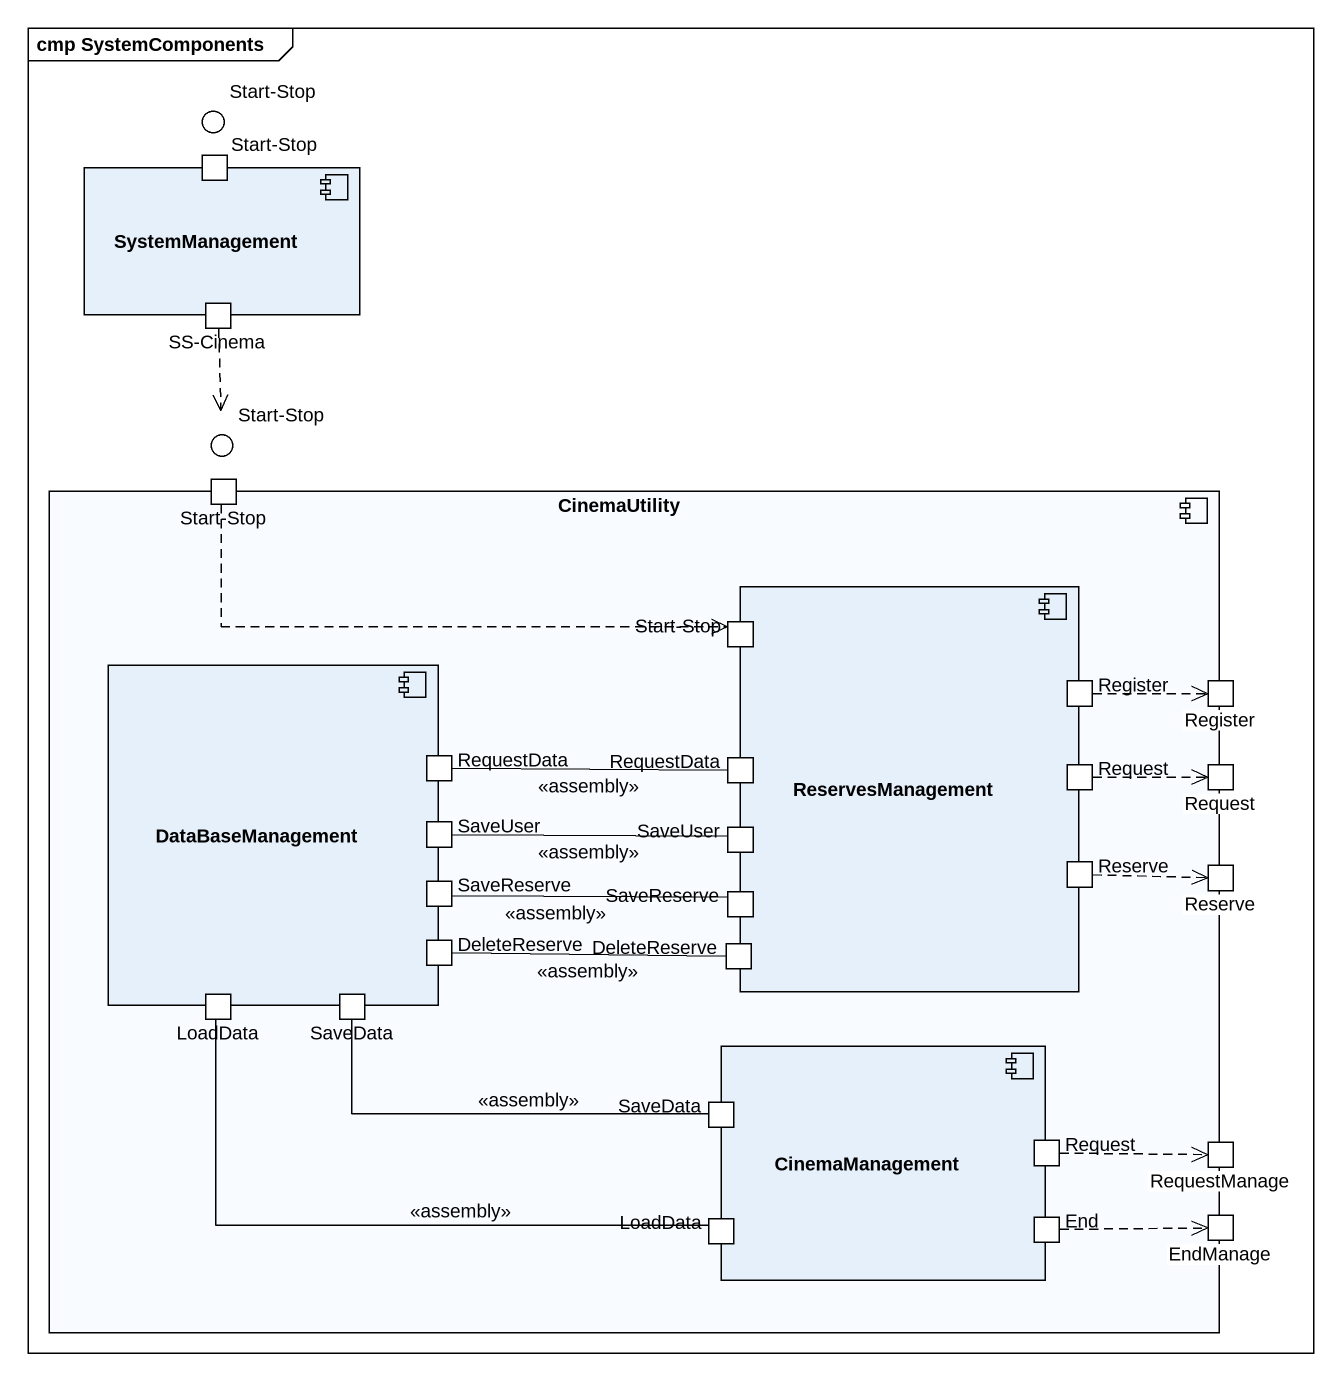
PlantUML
@startuml
mainframe cmp SystemComponents
() "Start-Stop" as Start_Stop_2
component SystemManagement {
  port "Start-Stop" as Start_Stop
  port "SS-Cinema" as SS_Cinema
}
() "Start-Stop" as Start_Stop_3
component CinemaUtility {
  port "Start-Stop" as Start_Stop_4
  component ReservesManagement {
    port "Start-Stop" as Start_Stop_5
    port Register
    port "RequestData" as RequestData_2
    port Request
    port "SaveUser" as SaveUser_2
    port Reserve
    port "DeleteReserve" as DeleteReserve_2
    port "SaveReserve" as SaveReserve_2
  }
  component DataBaseManagement {
    port RequestData
    port SaveUser
    port SaveReserve
    port DeleteReserve
    port LoadData
    port SaveData
  }
  port "Register" as Register_2
  port "Request" as Request_2
  port "Reserve" as Reserve_2
  component CinemaManagement {
    port "SaveData" as SaveData_2
    port "Request" as Request_3
    port "LoadData" as LoadData_2
    port "End" as End_
  }
  port RequestManage
  port EndManage
}
SS_Cinema ..> Start_Stop_3
Start_Stop_4 .right.> Start_Stop_5
Register .right.> Register_2
RequestData_2 -left- RequestData : <<assembly>>
Request .right.> Request_2
SaveUser_2 -left- SaveUser : <<assembly>>
Reserve .right.> Reserve_2
DeleteReserve_2 -left- DeleteReserve : <<assembly>>
SaveReserve_2 -left- SaveReserve : <<assembly>>
SaveData_2 -left- SaveData : <<assembly>>
Request_3 .right.> RequestManage
LoadData_2 -left- LoadData : <<assembly>>
End_ .right.> EndManage
@enduml
